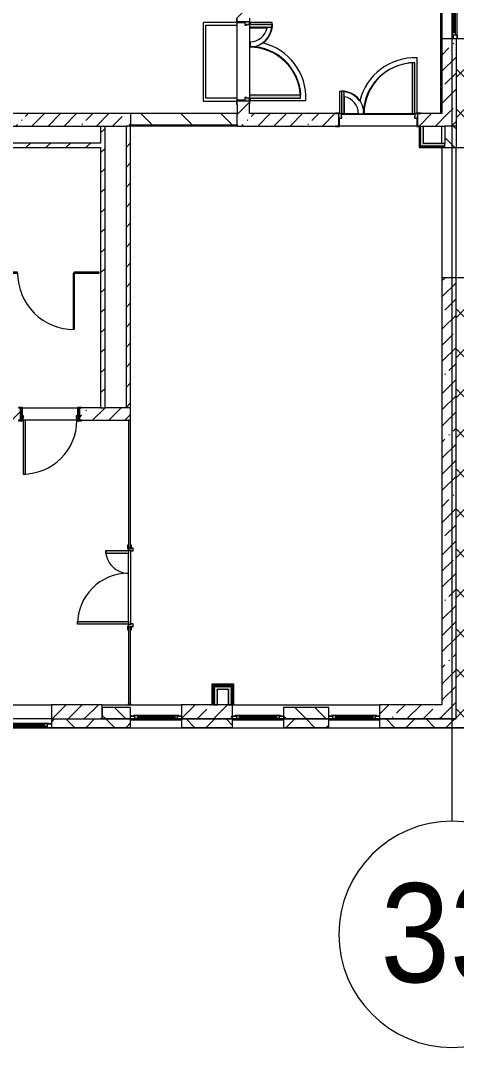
# Model space of a CAD drawing. Header units: millimetres. Extents: x 315 to 209858, y -8553 to 29000.
# Drawn here: x 192370 to 200073, y -5906 to 12246 of the extents above; entities that cross this region are included whole.
import ezdxf

# ---------------------------------------------------------------- set-up
doc = ezdxf.new("R2010")
doc.units = ezdxf.units.MM
doc.linetypes.add('Осевая', pattern=[3175, 635, -476.25, 1587.5, -476.25])
for name, color, linetype, lineweight, true_color in [('A-DOOR-2', 7, 'Continuous', 5, 0xaaaaaa), ('A-DOOR-3', 7, 'Continuous', 5, 0xe2e2e2), ('A-DOOR-FRAM-2', 7, 'Continuous', 5, 0xe2e2e2), ('A-DOOR-FRAM-3', 7, 'Continuous', 5, 0xaaaaaa), ('A-FLOR-2', 7, 'Continuous', 5, 0xaaaaaa), ('A-GENM-7', 7, 'Continuous', 5, 0xe2ddcd), ('I-WALL-4', 7, 'Continuous', 9, 0xe7e7e7)]:
    doc.layers.add(name, color=color, linetype=linetype, lineweight=lineweight, true_color=true_color)
for name, color, linetype, lineweight in [('A-DOOR-6', 7, 'Continuous', 5), ('A-GENM-6', 7, 'Continuous', 5), ('A-GLAZ-2', 7, 'Continuous', 5), ('A-WALL', 7, 'Continuous', 9), ('A-WALL-2', 7, 'Continuous', 5), ('I-WALL-5', 7, 'Continuous', 5), ('S-COLS-2', 7, 'Continuous', 5), ('Оси', 7, 'Continuous', 9), ('Оси-1', 7, 'Continuous', 20), ('Оси-2', 7, 'Осевая', 9)]:
    doc.layers.add(name, color=color, linetype=linetype, lineweight=lineweight)
doc.styles.add('Arial_1', font='arial.ttf', dxfattribs={"width": 0.9, "height": 1750})
pattern_1 = [(135, (74985, 0), (-176.7767, -176.7767), [])]
pattern_2 = [(45, (74985, 0), (-353.5534, 353.5534), []), (135, (74985, 0), (-353.5534, -353.5534), [])]
pattern_3 = [(45, (74985, 0), (-176.7767, 176.7767), [])]
pattern_4 = [(45, (74985, 0), (-285.1231, 285.1231), []), (45, (75270.13, 0), (-285.1231, 285.1231), [504.031, -100.806, 16.764, -84.042])]
pattern_5 = [(45, (74985, 0), (-530.33, 530.33), []), (135, (74985, 0), (-530.33, -530.33), [])]

# ---------------------------------------------------------------- blocks, each defined once
blk = doc.blocks.new('110_Дверь_СКБ_2Ст - Д-5_п_ Из игровой в коридор-32679362-2_3_2_птичка')
at = {"layer": 'A-DOOR-3'}
for points in [[(612.5, 110), (662.5, 110), (662.5, 1010), (612.5, 1010), (612.5, 479.1)], [(-587.5, 110), (-587.5, 510), (-637.5, 510), (-637.5, 110)], [(712.5, -110), (712.5, 30), (697.5, 30), (697.5, -110)]]:
    blk.add_hatch(color=256, dxfattribs=at).paths.add_polyline_path(points)
h = blk.add_hatch(color=256, dxfattribs=at)
h.paths.add_polyline_path([(652.5, 30), (712.5, 30), (712.5, 110), (662.5, 110), (662.5, 60), (652.5, 60)])
h.paths.add_polyline_path([(-687.5, 30), (-627.5, 30), (-627.5, 60), (-637.5, 60), (-637.5, 110), (-687.5, 110)])
at = {"layer": 'A-DOOR-FRAM-2'}
for points in [[(-672.5, 110), (-672.5, 118), (-742.5, 118), (-742.5, 110)], [(-672.5, -110), (-672.5, 30), (-687.5, 30), (-687.5, -110)], [(767.5, 110), (767.5, 118), (697.5, 118), (697.5, 110)], [(-672.5, -118), (-672.5, -110), (-742.5, -112.6), (-742.5, -118)], [(767.5, -118), (767.5, -110), (697.5, -112.6), (697.5, -118), (716.6, -118)]]:
    blk.add_hatch(color=256, dxfattribs=at).paths.add_polyline_path(points)
at = {"layer": 'A-DOOR-2'}
for p, q in [((662.5, 1010), (612.5, 1010)), ((612.5, 1010), (612.5, 110)), ((662.5, 110), (662.5, 1010)), ((-637.5, 510), (-637.5, 110)), ((-587.5, 510), (-637.5, 510)), ((-587.5, 110), (-587.5, 510)), ((-637.5, 110), (-587.5, 110)), ((612.5, 110), (662.5, 110))]:
    blk.add_line(p, q, dxfattribs=at)
for centre, radius, start, end in [((662.5, 110), 900, 90, 180), ((-637.5, 110), 400, 360, 90)]:
    blk.add_arc(centre, radius, start, end, dxfattribs=at)
at = {"layer": 'A-DOOR-FRAM-3'}
for p, q in [((-672.5, 118), (-742.5, 118)), ((-742.5, 118), (-742.5, 110)), ((-742.5, 110), (-672.5, 110)), ((-637.5, 110), (-687.5, 110)), ((-687.5, 110), (-687.5, 30)), ((-687.5, 30), (-627.5, 30)), ((-672.5, 30), (-687.5, 30)), ((-687.5, 30), (-687.5, -110)), ((-672.5, 110), (-672.5, 118)), ((-672.5, -110), (-672.5, 30)), ((-637.5, 60), (-637.5, 110)), ((-627.5, 60), (-637.5, 60)), ((-627.5, 30), (-627.5, 60)), ((662.5, 60), (652.5, 60)), ((652.5, 60), (652.5, 30)), ((652.5, 30), (712.5, 30)), ((662.5, 110), (662.5, 60)), ((712.5, 110), (662.5, 110)), ((767.5, 118), (697.5, 118)), ((697.5, 118), (697.5, 110)), ((697.5, 110), (767.5, 110)), ((712.5, 30), (697.5, 30)), ((697.5, 30), (697.5, -110)), ((712.5, 30), (712.5, 110)), ((712.5, -110), (712.5, 30)), ((767.5, 110), (767.5, 118)), ((-672.5, -110), (-742.5, -110)), ((-742.5, -110), (-742.5, -118)), ((-742.5, -118), (-672.5, -118)), ((-687.5, -110), (-672.5, -110)), ((-672.5, -118), (-672.5, -110)), ((697.5, -110), (712.5, -110)), ((767.5, -110), (697.5, -110)), ((697.5, -110), (697.5, -118)), ((697.5, -118), (767.5, -118)), ((767.5, -118), (767.5, -110))]:
    blk.add_line(p, q, dxfattribs=at)
blk = doc.blocks.new('120_Окно_СКБ_1Ст - 120_Окно_СКБ_1Ст 900х2500_h_ с форточкой-22876038-2_3_2_птичка')
at = {"layer": 'A-GLAZ-2'}
for p, q in [((-450, -127), (-450, -57)), ((-450, -57), (-380, -57)), ((450, -57), (-450, -57)), ((-380, -127), (-450, -127)), ((-450, -127), (-400, -127)), ((-380, -127), (-400, -127)), ((-400, -127), (-400, -137)), ((-400, -137), (400, -137)), ((400, -137), (-400, -137)), ((-380, -57), (-380, -127)), ((380, -87), (-380, -87)), ((-380, -87), (-380, -127)), ((-330, -137), (-330, -87)), ((-330, -107), (330, -107)), ((330, -117), (-330, -117)), ((330, -137), (330, -87)), ((380, -127), (380, -57)), ((380, -57), (450, -57)), ((380, -127), (380, -87)), ((450, -127), (380, -127)), ((400, -127), (380, -127)), ((400, -127), (450, -127)), ((400, -137), (400, -127)), ((450, -57), (450, -127))]:
    blk.add_line(p, q, dxfattribs=at)
blk = doc.blocks.new('110_Дверь_СКБ_2Ст - Д-1_л_Лестничная клетка EIS60 2-32142534-2_3_2_птичка')
at = {"layer": 'A-DOOR-3'}
for points in [[(662, 110), (662, 1010), (612, 1010), (612, 110)], [(-588, 510), (-638, 510), (-638, 110), (-588, 110), (-588, 487)], [(712, 30), (698, 30), (698, -110), (712, -110), (712, -34)]]:
    blk.add_hatch(color=256, dxfattribs=at).paths.add_polyline_path(points)
h = blk.add_hatch(color=256, dxfattribs=at)
h.paths.add_polyline_path([(712, 110), (662, 110), (662, 60), (652, 60), (652, 30), (712, 30)])
h.paths.add_polyline_path([(-628, 30), (-628, 60), (-638, 60), (-638, 110), (-688, 110), (-688, 30)])
at = {"layer": 'A-DOOR-FRAM-2'}
for points in [[(-672, 110), (-672, 118), (-742, 118), (-742, 110)], [(-672, 30), (-688, 30), (-688, -110), (-672, -110)], [(768, 110), (768, 118), (698, 118), (698, 110)], [(-672, -110), (-742, -110), (-742, -118), (-672, -118)], [(768, -118), (768, -110), (698, -110), (698, -118)]]:
    blk.add_hatch(color=256, dxfattribs=at).paths.add_polyline_path(points)
at = {"layer": 'A-DOOR-2'}
for p, q in [((662, 1010), (612, 1010)), ((612, 1010), (612, 110)), ((662, 110), (662, 1010)), ((-638, 510), (-638, 110)), ((-588, 510), (-638, 510)), ((-588, 110), (-588, 510)), ((-638, 110), (-588, 110)), ((612, 110), (662, 110))]:
    blk.add_line(p, q, dxfattribs=at)
for centre, radius, start, end in [((662, 110), 900, 90, 180), ((-638, 110), 400, 360, 90)]:
    blk.add_arc(centre, radius, start, end, dxfattribs=at)
at = {"layer": 'A-DOOR-FRAM-3'}
for p, q in [((-672, 118), (-742, 118)), ((-742, 118), (-742, 110)), ((-742, 110), (-672, 110)), ((-638, 110), (-688, 110)), ((-688, 110), (-688, 30)), ((-688, 30), (-628, 30)), ((-672, 30), (-688, 30)), ((-688, 30), (-688, -110)), ((-672, 110), (-672, 118)), ((-672, -110), (-672, 30)), ((-638, 60), (-638, 110)), ((-628, 60), (-638, 60)), ((-628, 30), (-628, 60)), ((662, 60), (652, 60)), ((652, 60), (652, 30)), ((652, 30), (712, 30)), ((662, 110), (662, 60)), ((712, 110), (662, 110)), ((768, 118), (698, 118)), ((698, 118), (698, 110)), ((698, 110), (768, 110)), ((712, 30), (698, 30)), ((698, 30), (698, -110)), ((712, 30), (712, 110)), ((712, -110), (712, 30)), ((768, 110), (768, 118)), ((-672, -110), (-742, -110)), ((-742, -110), (-742, -118)), ((-742, -118), (-672, -118)), ((-688, -110), (-672, -110)), ((-672, -118), (-672, -110)), ((698, -110), (712, -110)), ((768, -110), (698, -110)), ((698, -110), (698, -118)), ((698, -118), (768, -118)), ((768, -118), (768, -110))]:
    blk.add_line(p, q, dxfattribs=at)
blk = doc.blocks.new('120_Окно_СКБ_2Ст_Фрамуга сверху - 120_Окно_СКБ_2Ст_2300х2500_h_ ДОО-22877051-2_3_2_птичка')
at = {"layer": 'A-GLAZ-2'}
for p, q in [((-1150, 13), (-1150, 83)), ((-1150, 83), (-1080, 83)), ((1150, 83), (-1150, 83)), ((-1080, 13), (-1150, 13)), ((-1150, 13), (-1100, 13)), ((-1080, 13), (-1100, 13)), ((-1100, 13), (-1100, 3)), ((-1100, 3), (540, 3)), ((540, 3), (-1100, 3)), ((-1080, 83), (-1080, 13)), ((-1080, 83), (1080, 83)), ((520, 53), (-1080, 53)), ((-1080, 53), (-1080, 13)), ((-1030, 3), (-1030, 53)), ((-1030, 33), (470, 33)), ((470, 23), (-1030, 23)), ((470, 3), (470, 53)), ((520, 13), (520, 83)), ((520, 83), (590, 83)), ((520, 13), (520, 53)), ((590, 13), (520, 13)), ((540, 13), (520, 13)), ((540, 13), (570, 13)), ((540, 13), (570, 13)), ((540, 3), (540, 13)), ((590, 13), (570, 13)), ((570, 13), (570, 3)), ((570, 3), (1100, 3)), ((1100, 3), (570, 3)), ((590, 83), (590, 13)), ((1080, 53), (590, 53)), ((590, 53), (590, 13)), ((640, 3), (640, 53)), ((640, 33), (1030, 33)), ((1030, 23), (640, 23)), ((1030, 3), (1030, 53)), ((1080, 13), (1080, 83)), ((1080, 83), (1150, 83)), ((1080, 13), (1080, 53)), ((1150, 13), (1080, 13)), ((1100, 13), (1080, 13)), ((1100, 13), (1150, 13)), ((1100, 3), (1100, 13)), ((1150, 83), (1150, 13))]:
    blk.add_line(p, q, dxfattribs=at)
blk = doc.blocks.new('110_Дверь_СКБ_1Ст_Внутренняя1 - Д-7а_л__950x2100h_Туалет-V150-2_3_2_птичка')
at = {"layer": 'A-DOOR-2'}
h = blk.add_hatch(dxfattribs=at)
h.set_pattern_fill('FP_146', color=256, style=0, pattern_type=2)
h.set_pattern_definition([(135, (1776.41, 174.685), (-14.14214, -14.14214), []), (225, (1776.41, 174.685), (14.14214, -14.14214), [])])
h.paths.add_polyline_path([(537.5, 110), (512.5, 110), (512.5, -110), (537.5, -110)])
at = {"layer": 'A-DOOR-3'}
h = blk.add_hatch(color=256, dxfattribs=at)
h.paths.add_polyline_path([(487.5, 110), (487.5, 70), (477.5, 70), (477.5, 30), (512.5, 30), (512.5, 110)])
h.paths.add_polyline_path([(-462.5, 110), (-487.5, 110), (-487.5, 30), (-452.5, 30), (-452.5, 70), (-462.5, 70)])
at = {"layer": 'A-DOOR-FRAM-2'}
for points in [[(447.5, 1060), (447.5, 110), (487.5, 110), (487.5, 1060)], [(-542.5, 118), (-542.5, 110), (-472.5, 110), (-472.5, 118)], [(-472.5, 30), (-487.5, 30), (-487.5, -110), (-472.5, -110)], [(567.5, 118), (497.5, 118), (497.5, 110), (567.5, 110)], [(512.5, 30), (497.5, 30), (497.5, -110), (512.5, -110)], [(-542.5, -110), (-542.5, -118), (-472.5, -118), (-472.5, -110)], [(567.5, -110), (497.5, -110), (497.5, -118), (567.5, -118)]]:
    blk.add_hatch(color=256, dxfattribs=at).paths.add_polyline_path(points)
at = {"layer": 'A-DOOR-FRAM-3'}
h = blk.add_hatch(dxfattribs=at)
h.set_pattern_fill('FP_147', color=256, style=0, pattern_type=2)
h.set_pattern_definition([(45, (-346.384, 174.685), (-14.1421, 14.1421), []), (135, (-346.384, 174.685), (-14.1421, -14.1421), [])])
h.paths.add_polyline_path([(-487.5, 110), (-512.5, 110), (-512.5, -110), (-487.5, -110)])
at = {"layer": 'A-DOOR-2'}
for p, q in [((487.5, 1060), (447.5, 1060)), ((447.5, 1060), (447.5, 110)), ((487.5, 110), (487.5, 1060)), ((447.5, 110), (487.5, 110))]:
    blk.add_line(p, q, dxfattribs=at)
blk.add_arc((487.5, 110), 950, 90, 180, dxfattribs=at)
at = {"layer": 'A-DOOR-FRAM-3'}
for p, q in [((-472.5, 118), (-542.5, 118)), ((-542.5, 118), (-542.5, 110)), ((-542.5, 110), (-472.5, 110)), ((-487.5, 110), (-512.5, 110)), ((-512.5, 110), (-512.5, -110)), ((-462.5, 110), (-487.5, 110)), ((-487.5, 110), (-487.5, 30)), ((-487.5, -110), (-487.5, 110)), ((-472.5, 110), (-487.5, 110)), ((-487.5, 110), (-487.5, 109)), ((-487.5, 109), (-472.5, 109)), ((-487.5, 30), (-452.5, 30)), ((-472.5, 30), (-487.5, 30)), ((-487.5, 30), (-487.5, -110)), ((-472.5, 110), (-472.5, 118)), ((-472.5, 109), (-472.5, 110)), ((-472.5, -110), (-472.5, 30)), ((-462.5, 70), (-462.5, 110)), ((-452.5, 70), (-462.5, 70)), ((-452.5, 30), (-452.5, 70)), ((487.5, 70), (477.5, 70)), ((477.5, 70), (477.5, 30)), ((477.5, 30), (512.5, 30)), ((487.5, 110), (487.5, 70)), ((512.5, 110), (487.5, 110)), ((567.5, 118), (497.5, 118)), ((497.5, 118), (497.5, 110)), ((512.5, 110), (497.5, 110)), ((497.5, 110), (497.5, 109)), ((497.5, 110), (567.5, 110)), ((497.5, 109), (512.5, 109)), ((512.5, 30), (497.5, 30)), ((497.5, 30), (497.5, -110)), ((512.5, 30), (512.5, 110)), ((537.5, 110), (512.5, 110)), ((512.5, 110), (512.5, -110)), ((512.5, 109), (512.5, 110)), ((512.5, -110), (512.5, 30)), ((537.5, -110), (537.5, 110)), ((567.5, 110), (567.5, 118)), ((-472.5, -110), (-542.5, -110)), ((-542.5, -110), (-542.5, -118)), ((-542.5, -118), (-472.5, -118)), ((-512.5, -110), (-487.5, -110)), ((-487.5, -110), (-472.5, -110)), ((-472.5, -118), (-472.5, -110)), ((497.5, -110), (512.5, -110)), ((567.5, -110), (497.5, -110)), ((497.5, -110), (497.5, -118)), ((497.5, -118), (567.5, -118)), ((512.5, -110), (537.5, -110)), ((567.5, -118), (567.5, -110))]:
    blk.add_line(p, q, dxfattribs=at)
blk = doc.blocks.new('120_Окно_СКБ_1Ст - 120_Окно_СКБ_1Ст 1200х2500_h_ с форточкой2-24160662-2_3_2_птичка')
at = {"layer": 'A-GLAZ-2'}
for p, q in [((-600, -127), (-600, -57)), ((-600, -57), (-530, -57)), ((600, -57), (-600, -57)), ((-530, -127), (-600, -127)), ((-600, -127), (-550, -127)), ((-530, -127), (-550, -127)), ((-550, -127), (-550, -137)), ((-550, -137), (550, -137)), ((550, -137), (-550, -137)), ((-530, -57), (-530, -127)), ((530, -87), (-530, -87)), ((-530, -87), (-530, -127)), ((-480, -137), (-480, -87)), ((-480, -107), (480, -107)), ((480, -117), (-480, -117)), ((480, -137), (480, -87)), ((530, -127), (530, -57)), ((530, -57), (600, -57)), ((530, -127), (530, -87)), ((600, -127), (530, -127)), ((550, -127), (530, -127)), ((550, -127), (600, -127)), ((550, -137), (550, -127)), ((600, -57), (600, -127))]:
    blk.add_line(p, q, dxfattribs=at)
blk = doc.blocks.new('131_Сантехническая перегородка_Дверь МГН 2 - СД-1-V238-2_3_2_птичка')
at = {"layer": 'A-GENM-7'}
for points in [[(-430, 8), (-430, -8), (10, -8), (10, 8)], [(1010, 8), (1010, -8), (1110, -8), (1110, 8)]]:
    blk.add_hatch(color=256, dxfattribs=at).paths.add_polyline_path(points)
at = {"layer": 'A-DOOR-6'}
for p, q in [((10, 1008), (26, 1008)), ((10, 8), (10, 1008)), ((26, 8), (26, 1008)), ((10, 8), (26, 8))]:
    blk.add_line(p, q, dxfattribs=at)
blk.add_arc((10, 8), 1000, 360, 90, dxfattribs=at)
at = {"layer": 'A-GENM-6'}
for p, q in [((10, 8), (-430, 8)), ((-430, 8), (-430, -8)), ((10, -8), (10, 8)), ((1110, 8), (1010, 8)), ((1010, 8), (1010, -8)), ((1110, -8), (1110, 8)), ((-430, -8), (10, -8)), ((1010, -8), (1110, -8))]:
    blk.add_line(p, q, dxfattribs=at)
blk = doc.blocks.new('110_Дверь_СКБ_2Ст - Д-5_п__в составе перегородки _не входит в спец__-32680317-2_3_2_птичка')
at = {"layer": 'A-DOOR-3'}
h = blk.add_hatch(color=256, dxfattribs=at)
h.paths.add_polyline_path([(712, -20), (712, 60), (652, 60), (652, 30), (662, 30), (662, -20)])
h.paths.add_polyline_path([(-628, 30), (-628, 60), (-688, 60), (-688, -20), (-638, -20), (-638, 30)])
for points in [[(-588, -420), (-588, -20), (-638, -20), (-638, -420)], [(662, -920), (662, -20), (612, -20), (612, -920)]]:
    blk.add_hatch(color=256, dxfattribs=at).paths.add_polyline_path(points)
at = {"layer": 'A-DOOR-FRAM-2'}
for points in [[(-672, 28), (-742, 28), (-742, 20), (-672, 20)], [(768, 28), (698, 28), (698, 20), (768, 20)], [(-672, -20), (-742, -20), (-742, -28), (-672, -28)], [(768, -20), (698, -20), (698, -28), (768, -28)]]:
    blk.add_hatch(color=256, dxfattribs=at).paths.add_polyline_path(points)
at = {"layer": 'A-DOOR-2'}
for p, q in [((-638, -20), (-588, -20)), ((-638, -420), (-638, -20)), ((-588, -20), (-588, -420)), ((612, -20), (662, -20)), ((612, -920), (612, -20)), ((662, -20), (662, -920)), ((-588, -420), (-638, -420)), ((662, -920), (612, -920))]:
    blk.add_line(p, q, dxfattribs=at)
for centre, radius, start, end in [((-638, -20), 400, 270, 0), ((662, -20), 900, 180, 270)]:
    blk.add_arc(centre, radius, start, end, dxfattribs=at)
at = {"layer": 'A-DOOR-FRAM-3'}
for p, q in [((-742, 28), (-672, 28)), ((-742, 20), (-742, 28)), ((-672, 20), (-742, 20)), ((-688, 60), (-628, 60)), ((-688, -20), (-688, 60)), ((-688, 20), (-672, 20)), ((-688, 19), (-688, 20)), ((-672, 19), (-688, 19)), ((-672, 28), (-672, 20)), ((-672, 20), (-672, 19)), ((-638, 30), (-638, -20)), ((-628, 30), (-638, 30)), ((-628, 60), (-628, 30)), ((652, 60), (712, 60)), ((652, 30), (652, 60)), ((662, 30), (652, 30)), ((662, -20), (662, 30)), ((698, 20), (698, 28)), ((698, 28), (768, 28)), ((698, 19), (698, 20)), ((698, 20), (712, 20)), ((768, 20), (698, 20)), ((712, 19), (698, 19)), ((712, 60), (712, -20)), ((712, 20), (712, 19)), ((768, 28), (768, 20)), ((-742, -20), (-672, -20)), ((-742, -28), (-742, -20)), ((-672, -28), (-742, -28)), ((-638, -20), (-688, -20)), ((-672, -20), (-672, -28)), ((712, -20), (662, -20)), ((698, -28), (698, -20)), ((698, -20), (768, -20)), ((768, -28), (698, -28)), ((768, -20), (768, -28))]:
    blk.add_line(p, q, dxfattribs=at)
blk = doc.blocks.new('Ось сетки - D8-29747960-2_3_2_птичка')
at = {"layer": 'Оси-1'}
for start, end in [(360, 180), (180, 360)]:
    blk.add_arc((0, 0), 4, start, end, dxfattribs=at)

msp = doc.modelspace()

# ---------------------------------------------------------------- hatches: boundary and pattern name
at = {"layer": 'A-WALL-2'}
h = msp.add_hatch(dxfattribs=at)
h.set_pattern_fill('FP_105', color=256, style=0, pattern_type=2)
h.set_pattern_definition(pattern_2)
h.paths.add_polyline_path([(200065, -250), (200215, -250), (200215, 7700), (200065, 7700), (200065, -100)])
h.paths.add_polyline_path([(200215, 10000), (200215, 11920), (200065, 11920), (200065, 10000)])
h.paths.add_polyline_path([(200215, 13120), (200215, 21400), (200065, 21400), (200065, 13120)])
h = msp.add_hatch(dxfattribs=at)
h.set_pattern_fill('FP_115', color=256, style=0, pattern_type=2)
h.set_pattern_definition(pattern_1)
h.paths.add_polyline_path([(200065, 10000), (200065, 10380), (199865, 10377.4), (199865, 10000), (199914.6, 10000)])
h = msp.add_hatch(dxfattribs=at)
h.set_pattern_fill('FP_115', color=256, style=0, pattern_type=2)
h.set_pattern_definition(pattern_1)
h.paths.add_polyline_path([(197815, -100), (197815, 100), (197015, 100), (197015, -100)])
h.paths.add_polyline_path([(184821, -100), (185215, -100), (185215, 100), (183915, 100), (183915, -100), (184300.5, -100)])
h.paths.add_polyline_path([(194189.4, -100), (194315, -100), (194315, 100), (193815, 100), (193815, -100)])
h.paths.add_polyline_path([(188415, -100), (188665, -100), (188665, 100), (188415, 100)])
h.paths.add_polyline_path([(190546.1, -100), (190615, -100), (190615, 100), (189565, 100), (189565, -100)])
h.paths.add_polyline_path([(169765, -100), (169765, 100), (169515, 100), (169515, -100), (169727.4, -100)])
h.paths.add_polyline_path([(176715, -100), (176715, 100), (175815, 100), (175815, -100), (175973, -100)])
h.paths.add_polyline_path([(170665, -100), (174015, -100), (174015, 100), (170665, 100)])
h.paths.add_polyline_path([(179095.8, -100), (179815, -100), (179815, 100), (178765, 100), (178765, -100)])
h.paths.add_polyline_path([(177865, -100), (177865, 100), (177615, 100), (177615, -100)])
h.paths.add_polyline_path([(167645.5, -100), (167715, -100), (167715, 100), (166915, 100), (166915, -100), (167125.1, -100)])
h = msp.add_hatch(dxfattribs=at)
h.set_pattern_fill('FP_105', color=256, style=0, pattern_type=2)
h.set_pattern_definition(pattern_2)
h.paths.add_polyline_path([(197015, -250), (197815, -250), (197815, -100), (197015, -100)])
h.paths.add_polyline_path([(196115, -250), (196115, -100), (195215, -100), (195215, -250), (195750.8, -250)])
h.paths.add_polyline_path([(199914.6, -250), (200065, -250), (200065, -100), (198715, -100), (198715, -250), (198873.6, -250)])
h.paths.add_polyline_path([(188464.3, -250), (188665, -250), (188665, -100), (187515, -100), (187515, -250), (187943.8, -250)])
h.paths.add_polyline_path([(184300.5, -250), (185215, -250), (185215, -100), (183915, -100), (183915, -250)])
h.paths.add_polyline_path([(183015, -250), (183015, -100), (182115, -100), (182115, -250), (182218.7, -250)])
h.paths.add_polyline_path([(189565, -250), (190615, -250), (190615, -100), (189565, -100)])
h.paths.add_polyline_path([(194315, -250), (194315, -100), (192915, -100), (192915, -250), (194189.4, -250)])
h.paths.add_polyline_path([(169765, -250), (169765, -100), (168615, -100), (168615, -250), (169727.4, -250)])
h.paths.add_polyline_path([(179095.8, -250), (179815, -250), (179815, -100), (178765, -100), (178765, -250)])
h.paths.add_polyline_path([(170768.4, -250), (174915, -250), (174915, -100), (170665, -100), (170665, -250)])
h.paths.add_polyline_path([(177865, -250), (177865, -100), (175815, -100), (175815, -250), (177014, -250)])
h.paths.add_polyline_path([(167645.5, -250), (167715, -250), (167715, -100), (166915, -100), (166915, -250), (167125.1, -250)])
h.paths.add_polyline_path([(164522.7, -250), (166015, -250), (166015, -100), (164195, -100), (164195, -250)])
at = {"layer": 'I-WALL-4'}
for points in [[(199490, 10025), (199490, 10370), (199440, 10370), (199440, 10025)], [(199865, 10025), (199865, 10075), (199490, 10075), (199490, 10025)], [(196040, 425), (196040, 475), (195800, 475), (195800, 425), (195850, 425)], [(195850, 150), (195850, 425), (195800, 425), (195800, 150)], [(196040, 150), (196090, 150), (196090, 475), (196040, 475), (196040, 318)]]:
    msp.add_hatch(color=256, dxfattribs=at).paths.add_polyline_path(points)
at = {"layer": 'I-WALL-5'}
h = msp.add_hatch(dxfattribs=at)
h.set_pattern_fill('FP_113', color=256, style=0, pattern_type=2)
h.set_pattern_definition(pattern_4)
h.paths.add_polyline_path([(199914.6, 10600), (200065, 10600), (200065, 11920), (199815, 11920), (199815, 10600)])
h.paths.add_polyline_path([(200065, 13120), (200065, 21400), (199815, 21400), (199815, 13120), (199914.6, 13120)])
h = msp.add_hatch(dxfattribs=at)
h.set_pattern_fill('FP_113', color=256, style=0, pattern_type=2)
h.set_pattern_definition(pattern_4)
h.paths.add_polyline_path([(196365, 10600), (196415, 10600), (196415, 10825), (196195, 10825), (196195, 10600), (196335, 10600)])
h.paths.add_polyline_path([(196195, 12225), (196415, 12225), (196415, 13400), (196195, 13400), (196195, 12280)])
h.paths.add_polyline_path([(196195, 13900), (196415, 13900), (196415, 18600), (196195, 18600), (196195, 13927.8)])
h = msp.add_hatch(dxfattribs=at)
h.set_pattern_fill('FP_116', color=256, style=0, pattern_type=2)
h.set_pattern_definition([(135, (74985, 0), (-353.5534, -353.5534), [])])
h.paths.add_polyline_path([(194315, 10400), (196195, 10400), (196195, 10600), (194315, 10600)])
h.paths.add_polyline_path([(182635, 10400), (182690, 10400), (182690, 10600), (182335, 10600), (182335, 10400)])
h.paths.add_polyline_path([(184735, 10400), (185215, 10400), (185215, 10600), (184090, 10600), (184090, 10400), (184655, 10400)])
h.paths.add_polyline_path([(186382.4, 10400), (186915, 10400), (186915, 10600), (186165, 10600), (186165, 10400), (186195, 10400)])
h = msp.add_hatch(dxfattribs=at)
h.set_pattern_fill('FP_113', color=256, style=0, pattern_type=2)
h.set_pattern_definition(pattern_4)
h.paths.add_polyline_path([(194235, 10380), (194315, 10380), (194315, 10600), (186915, 10600), (186915, 10380), (193669, 10380)])
h = msp.add_hatch(dxfattribs=at)
h.set_pattern_fill('FP_113', color=256, style=0, pattern_type=2)
h.set_pattern_definition(pattern_4)
h.paths.add_polyline_path([(196195, 10380), (197990, 10380), (197990, 10600), (196195, 10600), (196195, 10400)])
h.paths.add_polyline_path([(200065, 10380), (200065, 10600), (199390, 10600), (199390, 10380), (199914.6, 10380)])
h = msp.add_hatch(dxfattribs=at)
h.set_pattern_fill('FP_117', color=256, style=0, pattern_type=2)
h.set_pattern_definition(pattern_3)
h.paths.add_polyline_path([(193785, 5400), (193865, 5400), (193865, 10380), (193785, 10377.4), (193785, 5643.6)])
h = msp.add_hatch(dxfattribs=at)
h.set_pattern_fill('FP_117', color=256, style=0, pattern_type=2)
h.set_pattern_definition(pattern_3)
h.paths.add_polyline_path([(194315, 5400), (194315, 10380), (194235, 10377.4), (194235, 5400)])
h = msp.add_hatch(dxfattribs=at)
h.set_pattern_fill('FP_205', color=256, style=0, pattern_type=2)
h.set_pattern_definition(pattern_5)
h.paths.add_polyline_path([(199427.5, 10000), (199427.5, 10370), (199415, 10370), (199415, 10000)])
h = msp.add_hatch(dxfattribs=at)
h.set_pattern_fill('FP_205', color=256, style=0, pattern_type=2)
h.set_pattern_definition(pattern_5)
h.paths.add_polyline_path([(199440, 10012.5), (199440, 10370), (199427.5, 10370), (199427.5, 10012.5)])
h = msp.add_hatch(dxfattribs=at)
h.set_pattern_fill('FP_117', color=256, style=0, pattern_type=2)
h.set_pattern_definition(pattern_3)
h.paths.add_polyline_path([(189505.2, 10000), (193785, 10000), (193785, 10080), (186995, 10080), (186995, 10000), (187423.3, 10000)])
h = msp.add_hatch(dxfattribs=at)
h.set_pattern_fill('FP_205', color=256, style=0, pattern_type=2)
h.set_pattern_definition(pattern_5)
h.paths.add_polyline_path([(199427.5, 10000), (199865, 10000), (199865, 10012.5), (199427.5, 10012.5)])
h = msp.add_hatch(dxfattribs=at)
h.set_pattern_fill('FP_205', color=256, style=0, pattern_type=2)
h.set_pattern_definition(pattern_5)
h.paths.add_polyline_path([(199440, 10012.5), (199865, 10012.5), (199865, 10025), (199440, 10025)])
h = msp.add_hatch(dxfattribs=at)
h.set_pattern_fill('FP_113', color=256, style=0, pattern_type=2)
h.set_pattern_definition(pattern_4)
h.paths.add_polyline_path([(199815, -100), (200065, -100), (200065, 7700), (199815, 7700), (199815, 150)])
h = msp.add_hatch(dxfattribs=at)
h.set_pattern_fill('FP_113', color=256, style=0, pattern_type=2)
h.set_pattern_definition(pattern_4)
h.paths.add_polyline_path([(194315, 5180), (194315, 5400), (193415, 5400), (193415, 5180), (194275, 5180)])
h.paths.add_polyline_path([(186915, 5180), (192365, 5180), (192365, 5400), (186915, 5400)])
h = msp.add_hatch(dxfattribs=at)
h.set_pattern_fill('FP_205', color=256, style=0, pattern_type=2)
h.set_pattern_definition(pattern_5)
h.paths.add_polyline_path([(196090, 150), (196102.5, 150), (196102.5, 487.5), (196090, 487.5), (196090, 318)])
h = msp.add_hatch(dxfattribs=at)
h.set_pattern_fill('FP_205', color=256, style=0, pattern_type=2)
h.set_pattern_definition(pattern_5)
h.paths.add_polyline_path([(196102.5, 150), (196115, 150), (196115, 500), (196102.5, 500), (196102.5, 318)])
h = msp.add_hatch(dxfattribs=at)
h.set_pattern_fill('FP_113', color=256, style=0, pattern_type=2)
h.set_pattern_definition(pattern_4)
h.paths.add_polyline_path([(199815, -100), (199815, 150), (198715, 150), (198715, -100), (198873.6, -100)])
at = {"layer": 'S-COLS-2'}
h = msp.add_hatch(dxfattribs=at)
h.set_pattern_fill('FP_113', color=256, style=0, pattern_type=2)
h.set_pattern_definition(pattern_4)
h.paths.add_polyline_path([(193815, -100), (193815, 150), (192915, 150), (192915, -100), (193669, -100)])
h = msp.add_hatch(dxfattribs=at)
h.set_pattern_fill('FP_113', color=256, style=0, pattern_type=2)
h.set_pattern_definition(pattern_4)
h.paths.add_polyline_path([(195215, -100), (196115, -100), (196115, 150), (195215, 150)])

# ---------------------------------------------------------------- linework, layer by layer
at = {"layer": 'A-FLOR-2'}
for p, q in [((199794, 10600), (199794, 13450)), ((195595, 12211.1), (195595, 10821.8)), ((196187, 12211.1), (195595, 12211.1)), ((196195, 12161.1), (196195, 12210)), ((196818.9, 12208.3), (196425.3, 12208.3)), ((196425.3, 12208.3), (196425.3, 12175)), ((195645, 10871.8), (195645, 12161.1)), ((195645, 12161.1), (196195, 12161.1)), ((196425.3, 12125), (196425.3, 12118.3)), ((196425.3, 12118.3), (196725, 12118.3)), ((196425.3, 11869.8), (196425.3, 11786.7)), ((199288.9, 11495.1), (199288.9, 10597.4)), ((199378.9, 10608), (199378.9, 11585.5)), ((197323.1, 10924.2), (197315, 10924.2)), ((198004.8, 10990.9), (198004.8, 10608)), ((198094.8, 10597.4), (198094.8, 10897.1)), ((195595, 10821.8), (196187, 10821.8)), ((196195, 10871.8), (195645, 10871.8)), ((196195, 10840), (196195, 10871.8)), ((196425.3, 10875), (196425.3, 10834.2)), ((196425.3, 10834.2), (197413.4, 10834.2)), ((198040, 10597.4), (198094.8, 10597.4)), ((198040, 10590), (199340, 10590)), ((198343.3, 10597.4), (198426.4, 10597.4)), ((199288.9, 10597.4), (199340, 10597.4)), ((196195, 10380), (194315, 10380)), ((195754, 150), (195754, 521)), ((195754, 521), (196134, 521)), ((196134, 521), (196134, 150)), ((194275, 150), (194275, 170)), ((194314, 170), (194314, 150))]:
    msp.add_line(p, q, dxfattribs=at)
for centre, radius, start, end in [((196425.3, 12174.8), 395, 304.42231, 4.87345), ((196425.3, 12174.8), 305, 270, 349.33549), ((196414.3, 10876.8), 1000, 357.56236, 76.45029), ((196414.3, 10876.8), 910, 2.99005, 89.3074), ((199336.3, 10586.4), 1000, 87.56236, 166.45029), ((199336.3, 10586.4), 910, 92.99005, 179.3074), ((198038.3, 10597.4), 395, 89.75521, 94.87345), ((198038.3, 10597.4), 395, 34.42231, 82.4559), ((198038.3, 10597.4), 305, 360, 79.33549)]:
    msp.add_arc(centre, radius, start, end, dxfattribs=at)
at = {"layer": 'A-WALL'}
for p, q in [((200065, 11920), (200065, 10600)), ((194315, 10600), (194315, 10400)), ((196195, 10400), (196195, 10600)), ((194315, 10380), (194235, 10380)), ((199427.5, 10012.5), (199427.5, 10370)), ((199440, 10025), (199440, 10370)), ((200065, 10380), (199865, 10380)), ((200065, 10380), (200065, 10000)), ((199865, 10012.5), (199427.5, 10012.5)), ((199865, 10025), (199440, 10025)), ((193785, 5400), (193865, 5400)), ((194315, 5400), (194235, 5400)), ((194315, 5180), (194275, 5180)), ((195787.5, 487.5), (196102.5, 487.5)), ((195787.5, 150), (195787.5, 487.5)), ((195800, 475), (196090, 475)), ((195800, 150), (195800, 475)), ((196090, 475), (196090, 150)), ((196102.5, 487.5), (196102.5, 150)), ((193815, -100), (194315, -100)), ((194315, -100), (193815, -100)), ((197015, -100), (197815, -100)), ((197815, -100), (197015, -100)), ((192915, -250), (194315, -250)), ((192915, -253), (194315, -253)), ((195215, -250), (196115, -250)), ((195215, -253), (196115, -253)), ((197015, -250), (197815, -250)), ((197015, -253), (197815, -253)), ((198715, -250), (200215, -250)), ((198715, -253), (200218, -253))]:
    msp.add_line(p, q, dxfattribs=at)
at = {"layer": 'A-WALL-2'}
for p, q in [((200223, 11920), (200065, 11920)), ((200065, 10600), (200065, 10380)), ((199865, 10380), (199865, 10075)), ((199865, 10000), (200223, 10000)), ((200223, 7700), (200065, 7700)), ((194315, 100), (193815, 100)), ((193815, 100), (193815, -100)), ((194315, -258), (194315, 100)), ((197815, 100), (197015, 100)), ((197015, 100), (197015, -258)), ((197815, -258), (197815, 100)), ((192915, -100), (192915, -258)), ((192915, -100), (193815, -100)), ((196115, -100), (195215, -100)), ((195215, -100), (195215, -258)), ((196115, -258), (196115, -100)), ((200065, -100), (198715, -100)), ((198715, -100), (198715, -258)), ((192915, -258), (182115, -258)), ((192915, -258), (200223, -258))]:
    msp.add_line(p, q, dxfattribs=at)
at = {"layer": 'I-WALL-5'}
for p, q in [((199815, 18412.5), (199815, 10600)), ((196195, 10871.8), (196195, 12161.1)), ((196415, 12125), (196415, 10925)), ((200065, 11920), (199815, 11920)), ((196195, 10770), (196195, 10600)), ((196415, 10600), (196415, 10770)), ((196195, 10600), (186195, 10600)), ((197935, 10600), (196415, 10600)), ((198094.8, 10600), (198343.1, 10600)), ((198426.6, 10600), (199288.9, 10600)), ((199815, 10600), (199445, 10600)), ((186995, 10380), (194235, 10380)), ((193785, 10380), (193785, 10080)), ((193865, 5400), (193865, 10380)), ((194235, 10380), (194235, 5400)), ((194315, 10400), (196195, 10400)), ((194315, 5400), (194315, 10400)), ((196195, 10400), (196195, 10380)), ((196195, 10380), (197935, 10380)), ((199375, 10380), (198005, 10380)), ((199415, 10370), (199415, 10000)), ((199490, 10370), (199415, 10370)), ((199445, 10380), (199865, 10380)), ((199490, 10075), (199490, 10370)), ((199815, 10075), (199815, 10380)), ((193785, 10080), (186995, 10080)), ((186995, 10000), (193785, 10000)), ((193785, 10000), (193785, 5400)), ((199415, 10000), (199865, 10000)), ((199865, 10075), (199490, 10075)), ((199815, 10000), (199815, 150)), ((199865, 10000), (199865, 10075)), ((200065, -100), (200065, 10000)), ((200065, 7700), (199815, 7700)), ((192405, 5400), (193375, 5400)), ((193785, 5400), (193445, 5400)), ((194235, 5400), (193865, 5400)), ((194315, 2980), (194315, 5400)), ((193365, 5180), (192455, 5180)), ((193445, 5180), (194275, 5180)), ((194275, 5180), (194275, 2980)), ((194275, 1625), (194275, 2825)), ((194315, 2875), (194315, 1575)), ((194275, 1470), (194275, 170)), ((194315, 170), (194315, 1470)), ((196115, 500), (195775, 500)), ((195775, 500), (195775, 150)), ((195850, 425), (196040, 425)), ((195850, 150), (195850, 425)), ((196040, 425), (196040, 150)), ((196115, 150), (196115, 500)), ((190615, 150), (192915, 150)), ((193815, 150), (195215, 150)), ((194275, 170), (194315, 170)), ((195775, 150), (195850, 150)), ((196040, 150), (196115, 150)), ((196115, 150), (198715, 150)), ((199815, 150), (198715, 150)), ((198715, 150), (198715, -100)), ((192915, -100), (190615, -100)), ((195215, -100), (194315, -100)), ((197015, -100), (196115, -100)), ((198715, -100), (197815, -100)), ((198715, -100), (200065, -100))]:
    msp.add_line(p, q, dxfattribs=at)
at = {"layer": 'S-COLS-2'}
for p, q in [((193815, 150), (192915, 150)), ((192915, 150), (192915, -100)), ((193815, 100), (193815, 150)), ((193815, -100), (193815, 100)), ((196115, 150), (195215, 150)), ((195215, 150), (195215, -100)), ((196115, -100), (196115, 150)), ((192915, -100), (193815, -100)), ((195215, -100), (196115, -100))]:
    msp.add_line(p, q, dxfattribs=at)
at = {"layer": 'Оси'}
for p, q in [((199995, 10029.8), (199995, 21915.1)), ((199995, -1906.3), (199995, 9979))]:
    msp.add_line(p, q, dxfattribs=at)
at = {"layer": 'Оси-2'}
msp.add_line((199995, 9979), (199995, 10029.8), dxfattribs=at)

# ---------------------------------------------------------------- block references
at = {"layer": 'A-DOOR-2'}
for name, p, rotation in [('110_Дверь_СКБ_2Ст - Д-1_л_Лестничная клетка EIS60 2-32142534-2_3_2_птичка', (196305, 11537.5), 269.9999999999999), ('110_Дверь_СКБ_1Ст_Внутренняя1 - Д-7а_л__950x2100h_Туалет-V150-2_3_2_птичка', (192902.5, 5290), 180), ('110_Дверь_СКБ_2Ст - Д-5_п__в составе перегородки _не входит в спец__-32680317-2_3_2_птичка', (194295, 2237.5), 270)]:
    msp.add_blockref(name, p, dxfattribs=dict(at, rotation=rotation))
msp.add_blockref('110_Дверь_СКБ_2Ст - Д-5_п_ Из игровой в коридор-32679362-2_3_2_птичка', (198677.5, 10490), dxfattribs=at)
at = {"layer": 'A-GENM-6', "rotation": 180}
msp.add_blockref('131_Сантехническая перегородка_Дверь МГН 2 - СД-1-V238-2_3_2_птичка', (193328, 7791), dxfattribs=at)
at = {"layer": 'A-GLAZ-2'}
for name, p, rotation in [('120_Окно_СКБ_1Ст - 120_Окно_СКБ_1Ст 1200х2500_h_ с форточкой2-24160662-2_3_2_птичка', (200140, 12520), 269.9999999999999), ('120_Окно_СКБ_2Ст_Фрамуга сверху - 120_Окно_СКБ_2Ст_2300х2500_h_ ДОО-22877051-2_3_2_птичка', (191765, -175), 180), ('120_Окно_СКБ_1Ст - 120_Окно_СКБ_1Ст 900х2500_h_ с форточкой-22876038-2_3_2_птичка', (194765, -175), 180), ('120_Окно_СКБ_1Ст - 120_Окно_СКБ_1Ст 900х2500_h_ с форточкой-22876038-2_3_2_птичка', (196565, -175), 180), ('120_Окно_СКБ_1Ст - 120_Окно_СКБ_1Ст 900х2500_h_ с форточкой-22876038-2_3_2_птичка', (198265, -175), 180)]:
    msp.add_blockref(name, p, dxfattribs=dict(at, rotation=rotation))
at = {"layer": 'Оси-1', "xscale": 499.9999999999995, "yscale": 499.9999999999995, "zscale": 499.9999999999995}
msp.add_blockref('Ось сетки - D8-29747960-2_3_2_птичка', (199995, -3906.3), dxfattribs=at)

# ---------------------------------------------------------------- texts
at = {"layer": 'Оси', "insert": (198731.9, -3003), "char_height": 1750, "width": 3030.379, "attachment_point": 1, "style": 'Arial_1'}
msp.add_mtext('33', dxfattribs=at)

doc.saveas('drawing.dxf')
